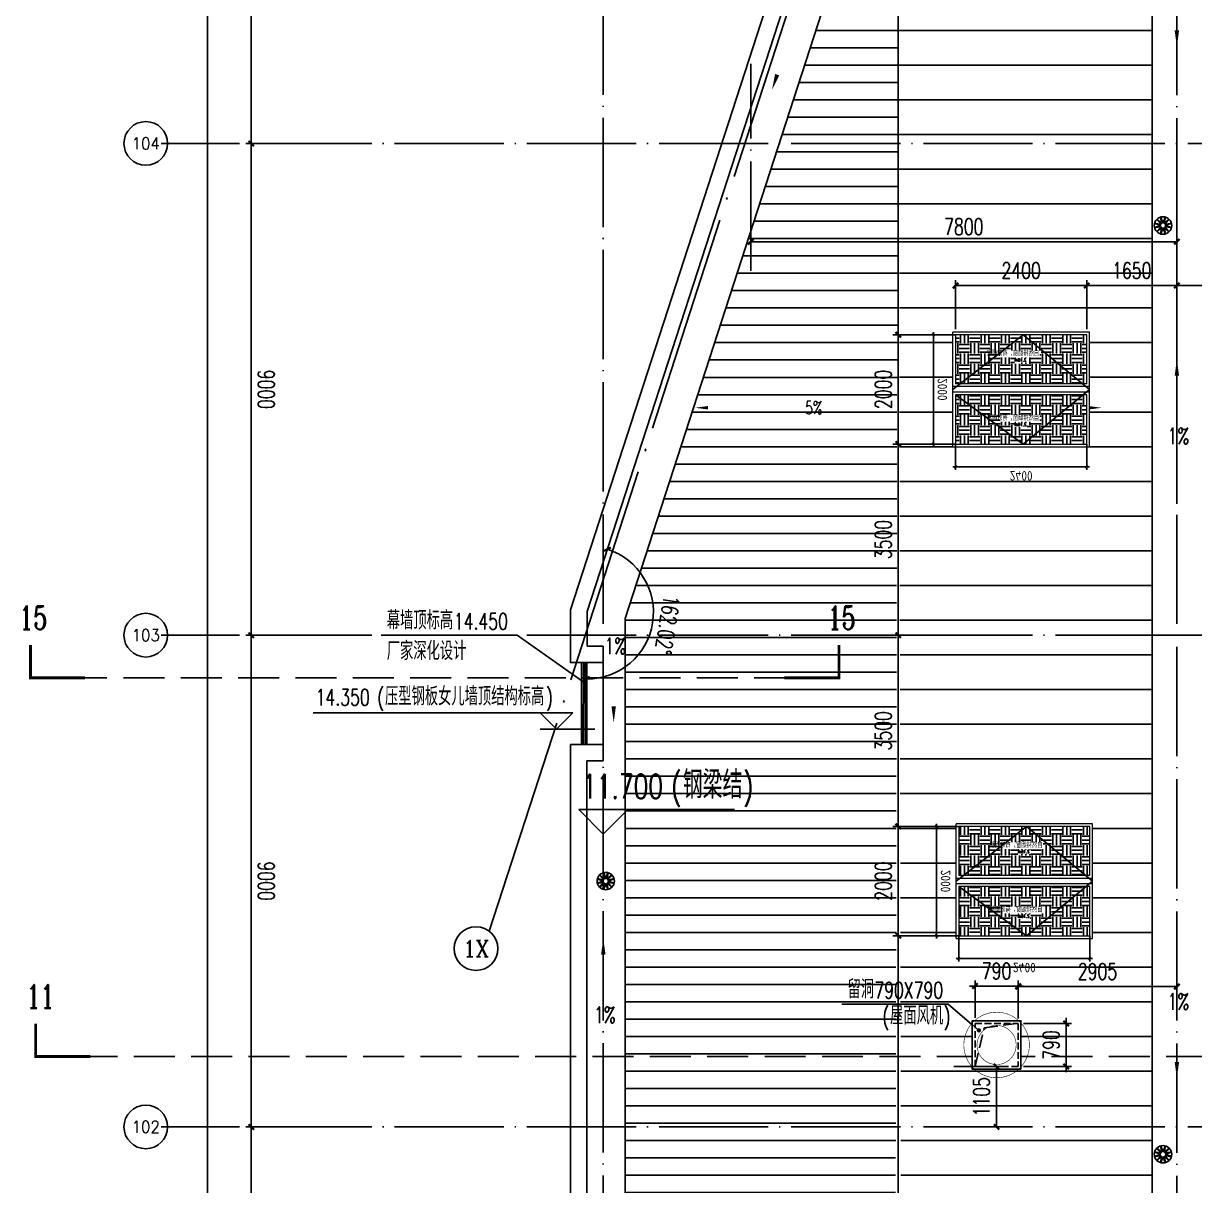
# Model space of a CAD drawing. Extents: x -1313754 to 847533, y 489853 to 941203.
# Drawn here: x 235430 to 256870, y 749747 to 771018 of the extents above; entities that cross this region are included whole.
import ezdxf
from ezdxf.enums import TextEntityAlignment as Align

# ---------------------------------------------------------------- set-up
doc = ezdxf.new("R2010")
doc.units = 0
doc.header["$LTSCALE"] = 1000
doc.header["$MEASUREMENT"] = 0
for name, pattern in [('DASH', [0.35, 0.25, -0.1]), ('DOTE', [2.42, 2, -0.2, 0.02, -0.2]), ('HIDDEN', [9.525, 6.35, -3.175])]:
    doc.linetypes.add(name, pattern=pattern)
doc.layers.get('Defpoints').update_dxf_attribs({"color": 210})
for name, color, linetype in [('99平面图例外参$0$A-HATCH-2', 251, 'Continuous'), ('A-AXIS-D', 1, 'Continuous'), ('A-AXIS-DOTE', 14, 'DOTE'), ('A-AXIS-DP', 126, 'Continuous'), ('A-AXIS-SYMB', 3, 'Continuous'), ('A-DRAIN', 142, 'Continuous'), ('A-HATCH-2', 251, 'Continuous'), ('A-LIN-V', 9, 'Continuous'), ('A-SFCE', 30, 'Continuous'), ('A-WINDOW', 140, 'Continuous'), ('AS-COLN', 6, 'Continuous'), ('AS-WALL', 40, 'Continuous'), ('AS-结构边线层', 200, 'Continuous'), ('DIM_SYMB', 3, 'Continuous'), ('E-电气标注', 84, 'Continuous'), ('PUB_TEXT', 7, 'Continuous'), ('SPACE', 7, 'Continuous'), ('SPACE_HATCH', 8, 'Continuous'), ('参考线', 8, 'Continuous'), ('外框', 1, 'HIDDEN'), ('暖通', 7, 'Continuous'), ('虹吸雨水斗', 6, 'Continuous')]:
    doc.layers.add(name, color=color, linetype=linetype)
doc.layers.add('A-加建区域', color=47, linetype='Continuous', plot=False)
doc.layers.add('成型线', color=3, linetype='Continuous', lineweight=18)
doc.styles.add('_TCH_AXIS', font='COMPLEX', dxfattribs={"bigfont": 'GBCBIG'})
doc.styles.add('_TCH_DIM', font='SIMPLEX', dxfattribs={"bigfont": 'GBCBIG'})
doc.styles.add('_TCH_DIM_T3', font='SIMPLEX', dxfattribs={"width": 0.705882, "bigfont": 'GBCBIG'})
doc.styles.add('_TCH_LABEL', font='COMPLEX', dxfattribs={"bigfont": 'GBCBIG'})
doc.styles.add('_TCH_SPACE', font='SIMPLEX', dxfattribs={"height": 5, "bigfont": 'GBCBIG'})
doc.styles.get("Standard").update_dxf_attribs({"font": 'gbenor.shx', "bigfont": 'gbcbig.shx'})
doc.dimstyles.new('_TCH_ARCH&&100', dxfattribs={"dimtxt": 297.5, "dimasz": 100, "dimexe": 100, "dimexo": 100, "dimgap": 126.25, "dimtad": 1, "dimdec": 0, "dimzin": 0, "dimdsep": 46, "dimtxsty": '_TCH_DIM_T3', "dimblk": 'ARCHTICK', "dimcen": 0.09, "dimclrt": 7, "dimazin": 2, "dimtfac": 1, "dimtdec": 0, "dimtix": 1, "dimtmove": 2, "dimatfit": 3, "dimfxl": 0, "dimtolj": 1, "dimtzin": 0, "dimarcsym": 0})
pattern_1 = [(0, (0, 0), (187.5, 187.5), [187.5, -187.5]), (0, (0, 70.31), (187.5, 187.5), [187.5, -187.5]), (0, (0, 140.62), (187.5, 187.5), [187.5, -187.5]), (90, (23.44, 164.06), (-187.5, 187.5), [187.5, -187.5]), (90, (93.75, 164.06), (-187.5, 187.5), [187.5, -187.5]), (90, (164.06, 164.06), (-187.5, 187.5), [187.5, -187.5])]

# ---------------------------------------------------------------- blocks, each defined once
blk = doc.blocks.new('w43243')
at = {"layer": 'A-AXIS-SYMB'}
for p, q in [((289546, 754300), (289096, 754750)), ((289096, 754750), (291946, 754750)), ((289546, 754300), (289996, 754750))]:
    blk.add_line(p, q, dxfattribs=at)
at = {"layer": 'PUB_TEXT', "style": '_TCH_DIM', "width": 0.705882}
for s, height, p in [('11.700', 446.2, (289155, 754950)), ('(', 446, (290790, 754950)), (')', 446, (292106, 754950))]:
    blk.add_text(s, height=height, dxfattribs=at).set_placement(p)
at = {"layer": 'PUB_TEXT', "style": '_TCH_DIM'}
blk.add_text('钢梁结', height=506.4, dxfattribs=at).set_placement((291000, 754950))
blk = doc.blocks.new('rrrrrrrrrrrrrrrrrrrrr')
at = {"layer": 'A-HATCH-2'}
h = blk.add_hatch(dxfattribs=at)
h.set_pattern_fill('ANSI31', color=256, scale=400, angle=135)
h.set_pattern_definition([(180, (-500100, 0), (-6e-14, -635), [])])
h.paths.add_polyline_path([(-244004.2, 792134.8), (-248654.2, 777803.3), (-248599.4, 746374.3), (-248654.2, 741420), (-244004.2, 741420)])
h = blk.add_hatch(dxfattribs=at)
h.set_pattern_fill('ANSI31', color=256, scale=200, angle=135)
h.set_pattern_definition([(180, (-500100, 0), (-3e-14, -317.5), [])])
h.paths.add_polyline_path([(-253654.2, 760125.1), (-248654.2, 775535.2), (-248658.7, 777789.6), (-248654.2, 777771.5), (-248709, 746374.3), (-248654.2, 741420), (-253654.2, 741420)])
at = {"layer": 'A-AXIS-SYMB'}
for p, q in [((-255630, 759820), (-258123.3, 759820)), ((-254386.4, 758940), (-255630, 759820)), ((-254610.7, 758400.8), (-259364.1, 758400.8)), ((-254910.7, 758100.8), (-255210.7, 758400.8)), ((-254910.7, 758100.8), (-254610.7, 758400.8)), ((-254210.7, 758100.8), (-255210.7, 758100.8))]:
    blk.add_line(p, q, dxfattribs=at)
for points in [[(-250445, 763983.3, 0, 0, 0), (-252375, 763983.3, 0, 64, 0), (-252135, 763983.3, 0, 0, 0)], [(-246863.4, 763983.3, 0, 0, 0), (-244933.4, 763983.3, 0, 64, 0), (-245173.4, 763983.3, 0, 0, 0)]]:
    blk.add_lwpolyline(points, format="xyseb", dxfattribs=at)
at = {"layer": 'A-AXIS-SYMB', "const_width": 40}
blk.add_lwpolyline([(-254370.1, 758928.4, 1), (-254402.8, 758951.5, 1)], format="xyb", close=True, dxfattribs=at)
at = {"layer": 'A-LIN-V'}
for points in [[(-244004.2, 792134.8), (-244004.2, 741420)], [(-248654.2, 775535.2), (-253654.2, 760125.1), (-253654.2, 741420)]]:
    blk.add_lwpolyline(points, dxfattribs=at)
at = {"layer": 'A-SFCE'}
for p, q in [((-254348.5, 760253.2), (-230998, 832220)), ((-248654.2, 777803.3), (-248654.2, 741420)), ((-254349.9, 759620), (-254348.5, 760253.2)), ((-254349.9, 759620), (-254054.1, 759620)), ((-254054.1, 757520), (-254054.1, 759620)), ((-254354.1, 757820), (-254354.1, 759320)), ((-254054.1, 757820), (-254654.2, 757820)), ((-254354.2, 757520), (-254054.1, 757520))]:
    blk.add_line(p, q, dxfattribs=at)
for points in [[(-254054.1, 759320), (-254654.2, 759320), (-254654.2, 760283.3), (-231216.1, 832520), (-144154.2, 832520)], [(-144154.1, 741120), (-254654.1, 741120), (-254654.1, 757820)], [(-144154.1, 741420), (-254354.1, 741420), (-254354.1, 757520)]]:
    blk.add_lwpolyline(points, dxfattribs=at)
at = {"layer": 'A-WINDOW'}
for p, q in [((-254454.2, 757820.3), (-254451, 759320)), ((-254421.2, 757820.2), (-254418, 759320)), ((-254387.2, 757820.1), (-254384, 759320))]:
    blk.add_line(p, q, dxfattribs=at)
blk.add_blockref('w43243', (-543600, 1880.1), dxfattribs=at)
at = {"layer": 'PUB_TEXT', "style": '_TCH_DIM', "width": 0.705882}
for s, height, p in [('5%', 238, (-250361, 763864.3)), ('5%', 238, (-247251.4, 763864.3)), ('14.450', 297.5, (-256789.6, 759925)), ('14.350', 297.5, (-259320.7, 758534.1)), ('(', 297.5, (-258190.7, 758534.1)), (')', 297.5, (-255101.8, 758534.1))]:
    blk.add_text(s, height=height, dxfattribs=at).set_placement(p)
at = {"layer": 'PUB_TEXT', "style": '_TCH_DIM'}
for s, height, p in [('幕墙顶标高', 337.59, (-258018.3, 759925)), ('厂家深化设计', 337.59, (-258018.3, 759365)), ('压型钢板女儿墙顶结构标高', 337.589, (-258050.7, 758534.1))]:
    blk.add_text(s, height=height, dxfattribs=at).set_placement(p)
blk = doc.blocks.new('_ArchTick')
at = {"color": 0, "linetype": 'ByBlock', "const_width": 0.4}
blk.add_lwpolyline([(-0.5, -0.5), (0.5, 0.5)], dxfattribs=at)
blk = doc.blocks.new('44')
at = {"layer": 'A-AXIS-DP', "color": 1}
for p, q in [((280302, 745270), (280302, 747370)), ((277446, 744900), (279946, 744900))]:
    blk.add_line(p, q, dxfattribs=at)
for p, xscale, yscale, zscale, rotation in [((280302, 747320), -50.00000000000003, 50.00000000000003, 50.00000000000001, 270), ((280302, 745320), -50.00000000000001, 50.00000000000001, 50.00000000000001, 90), ((279896, 744900), -50, 50, 50, 180)]:
    blk.add_blockref('_ArchTick', p, dxfattribs=dict(at, xscale=xscale, yscale=yscale, zscale=zscale, rotation=rotation))
at = {"layer": 'A-AXIS-DP', "color": 1, "xscale": -50, "yscale": 50, "zscale": 50}
blk.add_blockref('_ArchTick', (277496, 744900), dxfattribs=at)
at = {"layer": 'A-AXIS-DP', "color": 1, "insert": (278696, 744737), "char_height": 175, "attachment_point": 5, "rotation": 180}
blk.add_mtext('\\A1;2400', dxfattribs=at)
blk.add_wipeout([(277446, 745270), (279946, 745270), (279946, 747370), (277446, 747370)]).dxf.layer = '参考线'
at = {"layer": 'SPACE_HATCH'}
h = blk.add_hatch(dxfattribs=at)
h.set_pattern_fill('土壤', color=1, scale=50, style=0)
h.set_pattern_definition(pattern_1)
h.paths.add_polyline_path([(277496, 746420), (279896, 746420), (279896, 747320), (277496, 747320)])
h.paths.add_polyline_path([(278352, 746904), (279057, 746904), (279057, 747034), (278352, 747034)])
h.paths.add_polyline_path([(278591, 746811), (278817, 746811), (278817, 746895), (278591, 746895)])
h = blk.add_hatch(dxfattribs=at)
h.set_pattern_fill('土壤', color=1, scale=50, style=0)
h.set_pattern_definition(pattern_1)
h.paths.add_polyline_path([(277496, 746220), (279896, 746220), (279896, 745320), (277496, 745320)])
h.paths.add_polyline_path([(278352, 745724), (279057, 745724), (279057, 745854), (278352, 745854)])
h.paths.add_polyline_path([(278591, 745631), (278817, 745631), (278817, 745715), (278591, 745715)])
at = {"layer": 'A-AXIS-DP', "color": 1}
for p, q in [((279906, 747320), (280352, 747320)), ((277496, 745320), (277496, 744850)), ((279896, 745320), (279896, 744850)), ((279906, 745320), (280352, 745320))]:
    blk.add_line(p, q, dxfattribs=at)
at = {"layer": '外框'}
for points in [[(279946, 746320), (278658, 747320), (277446, 746320)], [(279896, 746220), (278658, 745320), (277446, 746320)]]:
    blk.add_lwpolyline(points, dxfattribs=at)
at = {"layer": '成型线'}
for p, q in [((279946, 745270), (279946, 747370)), ((277446, 746370), (279946, 746370)), ((277496, 746420), (279896, 746420)), ((277446, 746270), (279946, 746270)), ((277496, 746220), (279896, 746220))]:
    blk.add_line(p, q, dxfattribs=at)
for points in [[(279946, 745270), (277446, 745270), (277446, 747370), (279946, 747370)], [(277496, 746420), (277496, 747320), (279896, 747320), (279896, 746420)], [(279896, 746220), (279896, 745320), (277496, 745320), (277496, 746220)]]:
    blk.add_lwpolyline(points, dxfattribs=at)
at = {"layer": 'A-AXIS-DP', "color": 1, "insert": (280139, 746320), "char_height": 175, "attachment_point": 5, "rotation": 270}
blk.add_mtext('\\A1;2000', dxfattribs=at)
at = {"layer": 'SPACE', "color": 1, "style": '_TCH_SPACE'}
for p in [(278365, 746930), (278365, 745750)]:
    blk.add_text('自然排烟窗，有效面积', height=96.5, dxfattribs=at).set_placement(p)
at = {"layer": 'SPACE', "color": 1, "style": '_TCH_SPACE', "width": 0.705882}
for s, height, p in [('2.16m', 59.5, (278600, 746828)), ('2', 29.8, (278792, 746863)), ('2.16m', 59.5, (278600, 745648)), ('2', 29.8, (278792, 745683))]:
    blk.add_text(s, height=height, dxfattribs=at).set_placement(p)
blk = doc.blocks.new('*D2167')
at = {"layer": 'A-AXIS-DP', "color": 0, "lineweight": -2}
for p, q in [((252496, 765420), (252496, 766320)), ((254896, 765420), (254896, 766320)), ((252496, 766220), (254896, 766220))]:
    blk.add_line(p, q, dxfattribs=at)
at = {"layer": 'Defpoints', "color": 0}
for p in [(254896, 766220), (252496, 765320), (254896, 765320)]:
    blk.add_point(p, dxfattribs=at)
at = {"layer": 'A-AXIS-DP', "color": 0, "lineweight": -2, "xscale": 100, "yscale": 100, "zscale": 100, "rotation": 180}
blk.add_blockref('_ArchTick', (252496, 766220), dxfattribs=at)
at = {"layer": 'A-AXIS-DP', "color": 0, "lineweight": -2, "xscale": 100, "yscale": 100, "zscale": 100}
blk.add_blockref('_ArchTick', (254896, 766220), dxfattribs=at)
at = {"layer": 'A-AXIS-DP', "color": 7, "insert": (253696, 766495), "char_height": 297.5, "attachment_point": 5, "style": '_TCH_DIM_T3'}
blk.add_mtext('\\A1;2400', dxfattribs=at)
blk = doc.blocks.new('*D2168')
at = {"layer": 'A-AXIS-DP', "color": 0, "lineweight": -2}
for p, q in [((254896, 765420), (254896, 766320)), ((256546, 765420), (256546, 766320)), ((254896, 766220), (256546, 766220))]:
    blk.add_line(p, q, dxfattribs=at)
at = {"layer": 'Defpoints', "color": 0}
for p in [(256546, 766220), (254896, 765320), (256546, 765320)]:
    blk.add_point(p, dxfattribs=at)
at = {"layer": 'A-AXIS-DP', "color": 0, "lineweight": -2, "xscale": 100, "yscale": 100, "zscale": 100, "rotation": 180}
blk.add_blockref('_ArchTick', (254896, 766220), dxfattribs=at)
at = {"layer": 'A-AXIS-DP', "color": 0, "lineweight": -2, "xscale": 100, "yscale": 100, "zscale": 100}
blk.add_blockref('_ArchTick', (256546, 766220), dxfattribs=at)
at = {"layer": 'A-AXIS-DP', "color": 7, "insert": (255721, 766495), "char_height": 297.5, "attachment_point": 5, "style": '_TCH_DIM_T3'}
blk.add_mtext('\\A1;1650', dxfattribs=at)
blk = doc.blocks.new('*D2169')
at = {"layer": 'A-AXIS-DP', "color": 0, "lineweight": -2}
for p, q in [((256546, 765420), (256546, 766320)), ((258546, 765420), (258546, 766320)), ((256546, 766220), (258546, 766220))]:
    blk.add_line(p, q, dxfattribs=at)
at = {"layer": 'Defpoints', "color": 0}
for p in [(258546, 766220), (256546, 765320), (258546, 765320)]:
    blk.add_point(p, dxfattribs=at)
at = {"layer": 'A-AXIS-DP', "color": 0, "lineweight": -2, "xscale": 100, "yscale": 100, "zscale": 100, "rotation": 180}
blk.add_blockref('_ArchTick', (256546, 766220), dxfattribs=at)
at = {"layer": 'A-AXIS-DP', "color": 0, "lineweight": -2, "xscale": 100, "yscale": 100, "zscale": 100}
blk.add_blockref('_ArchTick', (258546, 766220), dxfattribs=at)
at = {"layer": 'A-AXIS-DP', "color": 7, "insert": (257546, 766495), "char_height": 297.5, "attachment_point": 5, "style": '_TCH_DIM_T3'}
blk.add_mtext('\\A1;2000', dxfattribs=at)
blk = doc.blocks.new('*D2254')
at = {"layer": 'A-AXIS-DP', "color": 0, "lineweight": -2}
for p, q in [((252454, 756320), (251346, 756320)), ((251446, 754320), (251446, 756320)), ((252454, 754320), (251346, 754320))]:
    blk.add_line(p, q, dxfattribs=at)
at = {"layer": 'Defpoints', "color": 0}
for p in [(251446, 756320), (252554, 756320), (252554, 754320)]:
    blk.add_point(p, dxfattribs=at)
at = {"layer": 'A-AXIS-DP', "color": 0, "lineweight": -2, "xscale": 100, "yscale": 100, "zscale": 100}
for p, rotation in [((251446, 756320), 90), ((251446, 754320), 270)]:
    blk.add_blockref('_ArchTick', p, dxfattribs=dict(at, rotation=rotation))
at = {"layer": 'A-AXIS-DP', "color": 7, "insert": (251171, 755320), "char_height": 297.5, "attachment_point": 5, "rotation": 90, "style": '_TCH_DIM_T3'}
blk.add_mtext('\\A1;2000', dxfattribs=at)
blk = doc.blocks.new('*D2255')
at = {"layer": 'A-AXIS-DP', "color": 0, "lineweight": -2}
for p, q in [((252454, 759820), (251346, 759820)), ((251446, 756320), (251446, 759820)), ((252454, 756320), (251346, 756320))]:
    blk.add_line(p, q, dxfattribs=at)
at = {"layer": 'Defpoints', "color": 0}
for p in [(251446, 759820), (252554, 759820), (252554, 756320)]:
    blk.add_point(p, dxfattribs=at)
at = {"layer": 'A-AXIS-DP', "color": 0, "lineweight": -2, "xscale": 100, "yscale": 100, "zscale": 100}
for p, rotation in [((251446, 759820), 90), ((251446, 756320), 270)]:
    blk.add_blockref('_ArchTick', p, dxfattribs=dict(at, rotation=rotation))
at = {"layer": 'A-AXIS-DP', "color": 7, "insert": (251171, 758070), "char_height": 297.5, "attachment_point": 5, "rotation": 90, "style": '_TCH_DIM_T3'}
blk.add_mtext('\\A1;3500', dxfattribs=at)
blk = doc.blocks.new('*D2256')
at = {"layer": 'A-AXIS-DP', "color": 0, "lineweight": -2}
for p, q in [((252454, 763320), (251346, 763320)), ((251446, 759820), (251446, 763320)), ((252454, 759820), (251346, 759820))]:
    blk.add_line(p, q, dxfattribs=at)
at = {"layer": 'Defpoints', "color": 0}
for p in [(251446, 763320), (252554, 763320), (252554, 759820)]:
    blk.add_point(p, dxfattribs=at)
at = {"layer": 'A-AXIS-DP', "color": 0, "lineweight": -2, "xscale": 100, "yscale": 100, "zscale": 100}
for p, rotation in [((251446, 763320), 90), ((251446, 759820), 270)]:
    blk.add_blockref('_ArchTick', p, dxfattribs=dict(at, rotation=rotation))
at = {"layer": 'A-AXIS-DP', "color": 7, "insert": (251171, 761570), "char_height": 297.5, "attachment_point": 5, "rotation": 90, "style": '_TCH_DIM_T3'}
blk.add_mtext('\\A1;3500', dxfattribs=at)
blk = doc.blocks.new('*D2257')
at = {"layer": 'A-AXIS-DP', "color": 0, "lineweight": -2}
for p, q in [((252454, 765320), (251346, 765320)), ((251446, 763320), (251446, 765320)), ((252454, 763320), (251346, 763320))]:
    blk.add_line(p, q, dxfattribs=at)
at = {"layer": 'Defpoints', "color": 0}
for p in [(251446, 765320), (252554, 765320), (252554, 763320)]:
    blk.add_point(p, dxfattribs=at)
at = {"layer": 'A-AXIS-DP', "color": 0, "lineweight": -2, "xscale": 100, "yscale": 100, "zscale": 100}
for p, rotation in [((251446, 765320), 90), ((251446, 763320), 270)]:
    blk.add_blockref('_ArchTick', p, dxfattribs=dict(at, rotation=rotation))
at = {"layer": 'A-AXIS-DP', "color": 7, "insert": (251171, 764320), "char_height": 297.5, "attachment_point": 5, "rotation": 90, "style": '_TCH_DIM_T3'}
blk.add_mtext('\\A1;2000', dxfattribs=at)
blk = doc.blocks.new('*D1238')
at = {"layer": 'A-AXIS-D', "color": 0, "lineweight": -2}
for p, q in [((-38704, -54000), (-39762, -54000)), ((-39662, -54000), (-39662, -63000)), ((-38704, -63000), (-39762, -63000))]:
    blk.add_line(p, q, dxfattribs=at)
at = {"layer": 'Defpoints', "color": 0}
for p in [(-38604, -54000), (-39662, -63000), (-38604, -63000)]:
    blk.add_point(p, dxfattribs=at)
at = {"layer": 'A-AXIS-D', "color": 0, "lineweight": -2, "xscale": 100, "yscale": 100, "zscale": 100}
for p, rotation in [((-39662, -54000), 90), ((-39662, -63000), 270)]:
    blk.add_blockref('_ArchTick', p, dxfattribs=dict(at, rotation=rotation))
at = {"layer": 'A-AXIS-D', "color": 7, "insert": (-39387, -58500), "char_height": 297.5, "attachment_point": 5, "rotation": 270, "style": '_TCH_DIM_T3'}
blk.add_mtext('\\A1;9000', dxfattribs=at)
blk = doc.blocks.new('*D1239')
at = {"layer": 'A-AXIS-D', "color": 0, "lineweight": -2}
for p, q in [((-38704, -45000), (-39762, -45000)), ((-39662, -45000), (-39662, -54000)), ((-38704, -54000), (-39762, -54000))]:
    blk.add_line(p, q, dxfattribs=at)
at = {"layer": 'Defpoints', "color": 0}
for p in [(-38604, -45000), (-39662, -54000), (-38604, -54000)]:
    blk.add_point(p, dxfattribs=at)
at = {"layer": 'A-AXIS-D', "color": 0, "lineweight": -2, "xscale": 100, "yscale": 100, "zscale": 100}
for p, rotation in [((-39662, -45000), 90), ((-39662, -54000), 270)]:
    blk.add_blockref('_ArchTick', p, dxfattribs=dict(at, rotation=rotation))
at = {"layer": 'A-AXIS-D', "color": 7, "insert": (-39387, -49500), "char_height": 297.5, "attachment_point": 5, "rotation": 270, "style": '_TCH_DIM_T3'}
blk.add_mtext('\\A1;9000', dxfattribs=at)
blk = doc.blocks.new('*D1240')
at = {"layer": 'A-AXIS-D', "color": 0, "lineweight": -2}
for p, q in [((-38704, -36000), (-39762, -36000)), ((-39662, -36000), (-39662, -45000)), ((-38704, -45000), (-39762, -45000))]:
    blk.add_line(p, q, dxfattribs=at)
at = {"layer": 'Defpoints', "color": 0}
for p in [(-38604, -36000), (-39662, -45000), (-38604, -45000)]:
    blk.add_point(p, dxfattribs=at)
at = {"layer": 'A-AXIS-D', "color": 0, "lineweight": -2, "xscale": 100, "yscale": 100, "zscale": 100}
for p, rotation in [((-39662, -36000), 90), ((-39662, -45000), 270)]:
    blk.add_blockref('_ArchTick', p, dxfattribs=dict(at, rotation=rotation))
at = {"layer": 'A-AXIS-D', "color": 7, "insert": (-39387, -40500), "char_height": 297.5, "attachment_point": 5, "rotation": 270, "style": '_TCH_DIM_T3'}
blk.add_mtext('\\A1;9000', dxfattribs=at)
blk = doc.blocks.new('*D1241')
at = {"layer": 'A-AXIS-D', "color": 0, "lineweight": -2}
for p, q in [((-38704, -27000), (-39762, -27000)), ((-39662, -27000), (-39662, -36000)), ((-38704, -36000), (-39762, -36000))]:
    blk.add_line(p, q, dxfattribs=at)
at = {"layer": 'Defpoints', "color": 0}
for p in [(-38604, -27000), (-39662, -36000), (-38604, -36000)]:
    blk.add_point(p, dxfattribs=at)
at = {"layer": 'A-AXIS-D', "color": 0, "lineweight": -2, "xscale": 100, "yscale": 100, "zscale": 100}
for p, rotation in [((-39662, -27000), 90), ((-39662, -36000), 270)]:
    blk.add_blockref('_ArchTick', p, dxfattribs=dict(at, rotation=rotation))
at = {"layer": 'A-AXIS-D', "color": 7, "insert": (-39387, -31500), "char_height": 297.5, "attachment_point": 5, "rotation": 270, "style": '_TCH_DIM_T3'}
blk.add_mtext('\\A1;9000', dxfattribs=at)
blk = doc.blocks.new('*D1366')
at = {"layer": 'A-AXIS-D', "color": 0, "lineweight": -2}
for p, q in [((-38804, 27700), (-40562, 27700)), ((-40462, 27700), (-40462, -63700)), ((-38804, -63700), (-40562, -63700))]:
    blk.add_line(p, q, dxfattribs=at)
at = {"layer": 'Defpoints', "color": 0}
for p in [(-38704, 27700), (-40462, -63700), (-38704, -63700)]:
    blk.add_point(p, dxfattribs=at)
at = {"layer": 'A-AXIS-D', "color": 0, "lineweight": -2, "xscale": 100, "yscale": 100, "zscale": 100}
for p, rotation in [((-40462, 27700), 90), ((-40462, -63700), 270)]:
    blk.add_blockref('_ArchTick', p, dxfattribs=dict(at, rotation=rotation))
at = {"layer": 'A-AXIS-D', "color": 7, "insert": (-40187, -18000), "char_height": 297.5, "attachment_point": 5, "rotation": 270, "style": '_TCH_DIM_T3'}
blk.add_mtext('\\A1;91400', dxfattribs=at)
blk = doc.blocks.new('*D1482')
at = {"layer": 'A-AXIS-D', "color": 0, "lineweight": -2}
for p, q in [((-30518, -36860), (-30518, -37897)), ((-22718, -36860), (-22718, -37897)), ((-30518, -37797), (-22718, -37797))]:
    blk.add_line(p, q, dxfattribs=at)
at = {"layer": 'Defpoints', "color": 0}
for p in [(-30518, -36760), (-22718, -36760), (-22718, -37797)]:
    blk.add_point(p, dxfattribs=at)
at = {"layer": 'A-AXIS-D', "color": 0, "lineweight": -2, "xscale": 100, "yscale": 100, "zscale": 100, "rotation": 180}
blk.add_blockref('_ArchTick', (-30518, -37797), dxfattribs=at)
at = {"layer": 'A-AXIS-D', "color": 0, "lineweight": -2, "xscale": 100, "yscale": 100, "zscale": 100}
blk.add_blockref('_ArchTick', (-22718, -37797), dxfattribs=at)
at = {"layer": 'A-AXIS-D', "color": 7, "insert": (-26618, -37522), "char_height": 297.5, "attachment_point": 5, "style": '_TCH_DIM_T3'}
blk.add_mtext('\\A1;7800', dxfattribs=at)
blk = doc.blocks.new('*D1487')
at = {"layer": 'A-AXIS-D', "color": 0, "lineweight": -2}
blk.add_arc((-33518, -44584), 1218, 270, 72.0237, dxfattribs=at)
at = {"layer": 'Defpoints', "color": 0}
for p in [(-33142, -43426), (-33518, -44584), (-32533, -45300), (-33518, -45802)]:
    blk.add_point(p, dxfattribs=at)
at = {"layer": 'A-AXIS-D', "color": 0, "lineweight": -2, "xscale": 100, "yscale": 100, "zscale": 100}
for p, rotation in [((-33142, -43426), 162.023713418205), ((-33518, -45802), 179.9999999999997)]:
    blk.add_blockref('_ArchTick', p, dxfattribs=dict(at, rotation=rotation))
at = {"layer": 'A-AXIS-D', "color": 7, "insert": (-32044, -44817), "char_height": 297.5, "attachment_point": 5, "rotation": 261.0119, "style": '_TCH_DIM_T3'}
blk.add_mtext('\\A1;162.02°', dxfattribs=at)
blk = doc.blocks.new('*D138')
at = {"layer": 'A-AXIS-DP', "color": 0, "lineweight": -2}
for p, q in [((-1274, 395), (-1274, 495)), ((-495, 395), (-1374, 395)), ((-1274, 395), (-1274, -395)), ((-495, -395), (-1374, -395)), ((-1274, -395), (-1274, -495))]:
    blk.add_line(p, q, dxfattribs=at)
at = {"layer": 'Defpoints', "color": 0}
for p in [(-395, 395), (-1274, -395), (-395, -395)]:
    blk.add_point(p, dxfattribs=at)
at = {"layer": 'A-AXIS-DP', "color": 0, "lineweight": -2, "xscale": 100, "yscale": 100, "zscale": 100}
for p, rotation in [((-1274, 395), 270), ((-1274, -395), 90)]:
    blk.add_blockref('_ArchTick', p, dxfattribs=dict(at, rotation=rotation))
at = {"layer": 'A-AXIS-DP', "color": 7, "insert": (-999, 0), "char_height": 297.5, "attachment_point": 5, "rotation": 270, "style": '_TCH_DIM_T3'}
blk.add_mtext('\\A1;790', dxfattribs=at)
blk = doc.blocks.new('*D139')
at = {"layer": 'A-AXIS-DP', "color": 0, "lineweight": -2}
for p, q in [((-395, -495), (-395, -1178)), ((395, -495), (395, -1178)), ((-395, -1078), (-495, -1078)), ((395, -1078), (-395, -1078)), ((395, -1078), (495, -1078))]:
    blk.add_line(p, q, dxfattribs=at)
at = {"layer": 'Defpoints', "color": 0}
for p in [(-395, -395), (395, -395), (-395, -1078)]:
    blk.add_point(p, dxfattribs=at)
at = {"layer": 'A-AXIS-DP', "color": 0, "lineweight": -2, "xscale": 100, "yscale": 100, "zscale": 100}
blk.add_blockref('_ArchTick', (-395, -1078), dxfattribs=at)
at = {"layer": 'A-AXIS-DP', "color": 0, "lineweight": -2, "xscale": 100, "yscale": 100, "zscale": 100, "rotation": 180}
blk.add_blockref('_ArchTick', (395, -1078), dxfattribs=at)
at = {"layer": 'A-AXIS-DP', "color": 7, "insert": (0, -1353), "char_height": 297.5, "attachment_point": 5, "rotation": 180, "style": '_TCH_DIM_T3'}
blk.add_mtext('\\A1;790', dxfattribs=at)
blk = doc.blocks.new('*D2376')
at = {"layer": 'A-AXIS-DP', "color": 0, "lineweight": -2}
for p, q in [((253641, 752805), (253641, 753488)), ((256546, 752805), (256546, 753488)), ((253641, 753388), (256546, 753388))]:
    blk.add_line(p, q, dxfattribs=at)
at = {"layer": 'Defpoints', "color": 0}
for p in [(256546, 753388), (253641, 752705), (256546, 752705)]:
    blk.add_point(p, dxfattribs=at)
at = {"layer": 'A-AXIS-DP', "color": 0, "lineweight": -2, "xscale": 100, "yscale": 100, "zscale": 100, "rotation": 180}
blk.add_blockref('_ArchTick', (253641, 753388), dxfattribs=at)
at = {"layer": 'A-AXIS-DP', "color": 0, "lineweight": -2, "xscale": 100, "yscale": 100, "zscale": 100}
blk.add_blockref('_ArchTick', (256546, 753388), dxfattribs=at)
at = {"layer": 'A-AXIS-DP', "color": 7, "insert": (255093, 753663), "char_height": 297.5, "attachment_point": 5, "style": '_TCH_DIM_T3'}
blk.add_mtext('\\A1;2905', dxfattribs=at)
blk = doc.blocks.new('*D2377')
at = {"layer": 'A-AXIS-DP', "color": 0, "lineweight": -2}
for p, q in [((252466, 751925), (253345, 751925)), ((253245, 750820), (253245, 751925)), ((252466, 750820), (253345, 750820))]:
    blk.add_line(p, q, dxfattribs=at)
at = {"layer": 'Defpoints', "color": 0}
for p in [(252366, 751925), (253245, 751925), (252366, 750820)]:
    blk.add_point(p, dxfattribs=at)
at = {"layer": 'A-AXIS-DP', "color": 0, "lineweight": -2, "xscale": 100, "yscale": 100, "zscale": 100}
for p, rotation in [((253245, 751925), 90), ((253245, 750820), 270)]:
    blk.add_blockref('_ArchTick', p, dxfattribs=dict(at, rotation=rotation))
at = {"layer": 'A-AXIS-DP', "color": 7, "insert": (252970, 751372), "char_height": 297.5, "attachment_point": 5, "rotation": 90, "style": '_TCH_DIM_T3'}
blk.add_mtext('\\A1;1105', dxfattribs=at)
blk = doc.blocks.new('w42343eeee')
blk.add_wipeout([(367285, 568212), (365883, 568215), (365906, 578415), (367306, 578412)]).dxf.layer = '参考线'
at = {"layer": '99平面图例外参$0$A-HATCH-2'}
h = blk.add_hatch(dxfattribs=at)
h.set_pattern_fill('ANSI33', color=256, scale=75)
h.set_pattern_definition([(45, (1135667.22, 924695.12), (-168.3798, 168.3798), []), (45, (1135835.6, 924695.12), (-168.3798, 168.3798), [119.0625, -59.53125])])
h.paths.add_polyline_path([(366843, 550430), (365843, 550432)])
h.paths.add_polyline_path([(365906, 578415), (367306, 578412), (367283, 568212), (365883, 568215)])
at = {"layer": 'E-电气标注', "color": 1, "const_width": 5}
blk.add_lwpolyline([(365906, 578415), (365883, 568215), (367283, 568212), (367306, 578412)], close=True, dxfattribs=at)
blk = doc.blocks.new('w242343')
at = {"layer": 'A-SFCE', "rotation": 270.1299680659603}
for p in [(40598156936.211678, 3386153338.620992), (40598156936.607529, 3386151376.05237), (40598156928.62265, 3386149338.625731), (40598156956.998138, 3386142338.65387)]:
    blk.add_blockref('w42343eeee', p, dxfattribs=at)
blk = doc.blocks.new('“奔腾”虹吸雨水斗')
at = {"layer": '虹吸雨水斗', "lineweight": 25}
for p, q in [((946944, 86685), (947028, 86658)), ((947032, 86673), (946946, 86692)), ((946982, 86753), (947040, 86688)), ((947052, 86699), (946987, 86758)), ((947048, 86793), (947066, 86707)), ((947082, 86711), (947055, 86795)), ((947125, 86795), (947098, 86711)), ((947114, 86707), (947132, 86793)), ((947194, 86758), (947128, 86699)), ((947140, 86688), (947199, 86753)), ((947234, 86692), (947148, 86673)), ((947152, 86658), (947236, 86685)), ((947028, 86641), (946944, 86614)), ((946946, 86607), (947032, 86625)), ((947040, 86611), (946982, 86546)), ((946987, 86541), (947052, 86600)), ((947066, 86592), (947048, 86506)), ((947055, 86504), (947082, 86587)), ((947098, 86587), (947125, 86504)), ((947132, 86506), (947114, 86592)), ((947128, 86600), (947194, 86541)), ((947199, 86546), (947140, 86611)), ((947148, 86625), (947234, 86607)), ((947236, 86614), (947152, 86641))]:
    blk.add_line(p, q, dxfattribs=at)
for radius in [150, 47.6]:
    blk.add_circle((947090, 86649), radius, dxfattribs=at)
for centre, start, end in [((947034, 86682), 261.6382, 38.3675), ((947057, 86706), 231.6382, 8.3675), ((947090, 86715), 201.6382, 338.3675), ((947123, 86706), 171.6382, 308.3675), ((947147, 86682), 141.6382, 278.3675), ((947025, 86649), 291.6382, 68.3675), ((947034, 86617), 321.6382, 98.3675), ((947057, 86593), 351.6382, 128.3675), ((947090, 86584), 21.6382, 158.3675), ((947123, 86593), 51.6382, 188.3675), ((947147, 86617), 81.6382, 218.3675), ((947155, 86649), 111.6382, 248.3675)]:
    blk.add_arc(centre, 8.82, start, end, dxfattribs=at)
blk = doc.blocks.new('w4234233')
at = {"layer": 'A-AXIS-SYMB'}
for points in [[(355546, 826830, 0, 0, 0), (355546, 825680, 0, 80, 0), (355546, 825980, 0, 0, 0)], [(355546, 818810, 0, 0, 0), (355546, 819960, 0, 80, 0), (355546, 819660, 0, 0, 0)]]:
    blk.add_lwpolyline(points, format="xyseb", dxfattribs=at)
at = {"layer": 'PUB_TEXT', "style": '_TCH_DIM', "width": 0.705882}
for p in [(355376, 826935), (355376, 818407)]:
    blk.add_text('1%%%', height=297.5, dxfattribs=at).set_placement(p)
blk = doc.blocks.new('21321423')
at = {"layer": 'A-AXIS-SYMB'}
for points in [[(249520, 770948, 0, 0, 0), (249134, 769797, 0, 80, 0), (249229, 770081, 0, 0, 0)], [(246236, 759368, 0, 0, 0), (246236, 758218, 0, 80, 0), (246236, 758518, 0, 0, 0)], [(246046, 753125, 0, 0, 0), (246046, 754275, 0, 80, 0), (246046, 753975, 0, 0, 0)]]:
    blk.add_lwpolyline(points, format="xyseb", dxfattribs=at)
at = {"layer": 'A-DRAIN'}
for p, q in [((256996, 759820), (256096, 759820)), ((245746, 750820), (246446, 750820))]:
    blk.add_line(p, q, dxfattribs=at)
at = {"layer": 'A-加建区域'}
for p in [(-99000, -55090), (-99000, -73970)]:
    blk.add_blockref('w4234233', p, dxfattribs=at)
at = {"layer": '虹吸雨水斗', "xscale": 1.061320754715, "yscale": 1.061320754715, "zscale": 1.061320754715}
for p in [(-748874, 675357), (-759076, 663357), (-748874, 658357)]:
    blk.add_blockref('“奔腾”虹吸雨水斗', p, dxfattribs=at)
at = {"layer": 'PUB_TEXT', "style": '_TCH_DIM', "width": 0.705882}
for p in [(246066, 759473), (245876, 752722)]:
    blk.add_text('1%%%', height=297.5, dxfattribs=at).set_placement(p)
blk = doc.blocks.new('242343243')
at = {"layer": 'A-AXIS-DP', "ltscale": 500}
blk.add_line((256545.8, 762228.2), (256545.8, 768200.2), dxfattribs=at)
at = {"layer": 'A-LIN-V', "xscale": -1}
for p in [(532391.6, 18000), (532449.7, 9000)]:
    blk.add_blockref('44', p, dxfattribs=at)
at = {"layer": 'A-AXIS-DP'}
dim = blk.add_aligned_dim(p1=(256545.8, 765320), p2=(258545.8, 765320), distance=900.1, dimstyle='_TCH_ARCH&&100', dxfattribs=at)
dim.commit()
dim.dimension.update_dxf_attribs({"geometry": '*D2169', "text_midpoint": (257545.8, 766495.1)})
for p1, p2, distance, picture, middle in [((252495.8, 765320), (254895.8, 765320), 900.1, '*D2167', (253695.8, 766495.1)), ((254895.8, 765320), (256545.8, 765320), 900.1, '*D2168', (255720.8, 766495.1)), ((252553.8, 763320), (252553.8, 765320), 1108, '*D2257', (251170.8, 764320)), ((252553.8, 759820), (252553.8, 763320), 1108, '*D2256', (251170.8, 761570)), ((252553.8, 756320), (252553.8, 759820), 1108, '*D2255', (251170.8, 758070)), ((252553.8, 754320), (252553.8, 756320), 1108, '*D2254', (251170.8, 755320))]:
    dim = blk.add_aligned_dim(p1=p1, p2=p2, distance=distance, dimstyle='_TCH_ARCH&&100', dxfattribs=at)
    dim.commit()
    dim.dimension.update_dxf_attribs({"geometry": picture, "text_midpoint": middle})
blk = doc.blocks.new('dote')
at = {"layer": 'A-AXIS-D'}
for centre in [(-41593.5, -35998.9), (-41593.5, -44998.9), (-35548.5, -50735), (-41593.5, -53998.9)]:
    blk.add_circle(centre, 400, dxfattribs=at)
at = {"layer": 'A-AXIS-DOTE'}
for p, q in [((-33217.8, -68988.9), (-33217.8, 36667.3)), ((-22717.8, -68994), (-22717.8, 36662.3)), ((-30517.8, -38330), (-30517.8, -34540)), ((76282.2, -36000), (-41310, -36000)), ((76282.2, -45000), (-41310, -45000)), ((76282.2, -54000), (-41310, -54000))]:
    blk.add_line(p, q, dxfattribs=at)
at = {"layer": 'A-AXIS-DOTE', "ltscale": 2}
blk.add_lwpolyline([(-35305.3, -50417.4), (-8818.8, 31214.7)], dxfattribs=at)
at = {"layer": 'DIM_SYMB', "linetype": 'DASH', "ltscale": 3}
blk.add_line((-29703.6, -45779.9), (-42703.6, -45779.9), dxfattribs=at)
at = {"layer": 'DIM_SYMB', "const_width": 50}
for points in [[(-43703.6, -45179.9), (-43703.6, -45779.9), (-42703.6, -45779.9)], [(-29903.6, -45779.9), (-28903.6, -45779.9), (-28903.6, -45179.9)], [(-43608.6, -52110.9), (-43608.6, -52710.9), (-42608.6, -52710.9)]]:
    blk.add_lwpolyline(points, dxfattribs=at)
at = {"layer": 'DIM_SYMB', "linetype": 'DASH', "ltscale": 3}
blk.add_lwpolyline([(-42863.6, -52710.9), (162136.4, -52710.9)], dxfattribs=at)
at = {"layer": 'PUB_TEXT', "style": '_TCH_AXIS'}
for s, height, p, p2 in [('104', 213.22, (-41852.4, -36105.5), (-41334.6, -36105.5)), ('103', 220.59, (-41850.9, -45109.2), (-41336.2, -45109.2)), ('1X', 300.65, (-35784.7, -50885.3), (-35312.2, -50885.3)), ('102', 220.59, (-41850.9, -54109.2), (-41336.2, -54109.2))]:
    blk.add_text(s, height=height, dxfattribs=at).set_placement(p, p2, align=Align.FIT)
at = {"layer": 'PUB_TEXT', "style": '_TCH_LABEL', "width": 0.705882}
for s, p in [('15', (-43910.8, -44892.4)), ('15', (-29110.8, -44892.4)), ('11', (-43780, -51823.4))]:
    blk.add_text(s, height=425, dxfattribs=at).set_placement(p)
at = {"layer": 'A-AXIS-D'}
for base, p1, p2, picture, middle in [((-40461.9, -63700), (-38703.6, 27700), (-38703.6, -63700), '*D1366', (-40186.9, -18000)), ((-39661.9, -36000), (-38603.6, -27000), (-38603.6, -36000), '*D1241', (-39386.9, -31500)), ((-39661.9, -45000), (-38603.6, -36000), (-38603.6, -45000), '*D1240', (-39386.9, -40500)), ((-39661.9, -54000), (-38603.6, -45000), (-38603.6, -54000), '*D1239', (-39386.9, -49500)), ((-39661.9, -63000), (-38603.6, -54000), (-38603.6, -63000), '*D1238', (-39386.9, -58500))]:
    dim = blk.add_linear_dim(base=base, p1=p1, p2=p2, angle=270, dimstyle='_TCH_ARCH&&100', override={"dimgap": 0}, dxfattribs=at)
    dim.commit()
    dim.dimension.update_dxf_attribs({"geometry": picture, "text_midpoint": middle, "dimtype": 161, "text_rotation": 270})
dim = blk.add_linear_dim(base=(-22717.8, -37797.5), p1=(-30517.8, -36760), p2=(-22717.8, -36760), angle=0, dimstyle='_TCH_ARCH&&100', override={"dimgap": 0}, dxfattribs=at)
dim.commit()
dim.dimension.update_dxf_attribs({"geometry": '*D1482', "text_midpoint": (-26617.8, -37522.5), "dimtype": 161})
dim = blk.add_angular_dim_3p(base=(-32532.7, -45299.7), center=(-33517.8, -44584.2), p1=(-33517.8, -45801.7), p2=(-33142, -43426.1), dimstyle='_TCH_ARCH&&100', override={"dimgap": 0}, dxfattribs=at)
dim.commit()
dim.dimension.update_dxf_attribs({"geometry": '*D1487', "text_midpoint": (-32043.6, -44817.4), "dimtype": 165, "text_rotation": 261.01186})
blk = doc.blocks.new('fengji')
at = {"layer": 'DIM_SYMB'}
blk.add_line((884.2, -747.9), (2834.2, -747.9), dxfattribs=at)
at = {"layer": 'DIM_SYMB', "color": 7, "style": '_TCH_DIM', "width": 0.705882}
for s, p in [(')', (967.7, -372.9)), ('(', (2090.7, -372.9)), ('790X790', (2237.7, -852.9))]:
    blk.add_text(s, height=297.5, rotation=180, dxfattribs=at).set_placement(p)
at = {"layer": 'DIM_SYMB', "color": 7, "style": '_TCH_DIM'}
for s, p in [('屋面风机', (1950.7, -372.9)), ('留洞', (2729.2, -852.9))]:
    blk.add_text(s, height=337.59, rotation=180, dxfattribs=at).set_placement(p)
blk.add_wipeout([(-445, 445), (445, 445), (445, -445), (-445, -445)]).dxf.layer = '参考线'
at = {"layer": 'A-HATCH-2', "const_width": 10}
for points in [[(0, -600.2, -1), (0, 600.2, -1)], [(0, -600.2, 1), (0, 600.2, 1)]]:
    blk.add_lwpolyline(points, format="xyb", dxfattribs=at)
at = {"layer": 'A-HATCH-2', "linetype": 'DASH', "const_width": 10}
for points in [[(0, -358.3, -1), (0, 358.3, -1)], [(0, -358.3, 1), (0, 358.3, 1)]]:
    blk.add_lwpolyline(points, format="xyb", dxfattribs=at)
at = {"layer": 'AS-COLN', "ltscale": 0.5}
blk.add_lwpolyline([(-445, 445), (445, 445), (445, -445), (-445, -445)], close=True, dxfattribs=at)
at = {"layer": 'AS-COLN', "linetype": 'DASH', "ltscale": 0.5}
blk.add_lwpolyline([(-395, 395), (395, 395), (395, -395), (-395, -395)], close=True, dxfattribs=at)
at = {"layer": 'AS-结构边线层', "linetype": 'DASH'}
blk.add_lwpolyline([(395, 395), (225.4, -315), (-395, -395)], dxfattribs=at)
at = {"layer": 'DIM_SYMB'}
blk.add_line((324.2, -267.9), (884.2, -747.9), dxfattribs=at)
at = {"layer": 'DIM_SYMB', "const_width": 40}
blk.add_lwpolyline([(310.3, -253.5, -1), (338.1, -282.3, -1)], format="xyb", close=True, dxfattribs=at)
at = {"layer": 'A-AXIS-DP'}
for p1, distance, picture, middle in [((-395, 395), -879.2, '*D138', (-999.2, 0)), ((395, -395), 682.9, '*D139', (0, -1352.9))]:
    dim = blk.add_aligned_dim(p1=p1, p2=(-395, -395), distance=distance, dimstyle='_TCH_ARCH&&100', dxfattribs=at)
    dim.commit()
    dim.dimension.update_dxf_attribs({"geometry": picture, "text_midpoint": middle})
blk = doc.blocks.new('2312321321')
at = {"layer": '暖通', "rotation": 180}
blk.add_blockref('fengji', (253245.8, 752320), dxfattribs=at)
at = {"layer": 'A-AXIS-DP'}
for p1, p2, distance, picture, middle in [((253640.8, 752705), (256545.8, 752705), 682.9, '*D2376', (255093.3, 753662.9)), ((252365.8, 750820), (252365.8, 751925), -879.2, '*D2377', (252970, 751372.5))]:
    dim = blk.add_aligned_dim(p1=p1, p2=p2, distance=distance, dimstyle='_TCH_ARCH&&100', dxfattribs=at)
    dim.commit()
    dim.dimension.update_dxf_attribs({"geometry": picture, "text_midpoint": middle})

msp = doc.modelspace()

# ---------------------------------------------------------------- block references
msp.add_blockref('rrrrrrrrrrrrrrrrrrrrr', (500100, 0))

# ---------------------------------------------------------------- next in the draw order: block references
at = {"layer": 'A-WINDOW'}
msp.add_blockref('242343243', (0, 0), dxfattribs=at)

# ---------------------------------------------------------------- next in the draw order: block references
at = {"layer": 'AS-WALL'}
msp.add_blockref('dote', (279263.6, 804820), dxfattribs=at)

# ---------------------------------------------------------------- next in the draw order: block references
at = {"layer": '暖通', "color": 7}
msp.add_blockref('2312321321', (0, 0), dxfattribs=at)

# ---------------------------------------------------------------- next in the draw order: block references
at = {"layer": 'A-WINDOW', "rotation": 359.8700319340397}
msp.add_blockref('w242343', (-40606042043.5, -3292924822.4), dxfattribs=at)

# ---------------------------------------------------------------- next in the draw order: block references
at = {"layer": '虹吸雨水斗', "linetype": 'Continuous'}
msp.add_blockref('21321423', (0, 0), dxfattribs=at)

doc.saveas('drawing.dxf')
